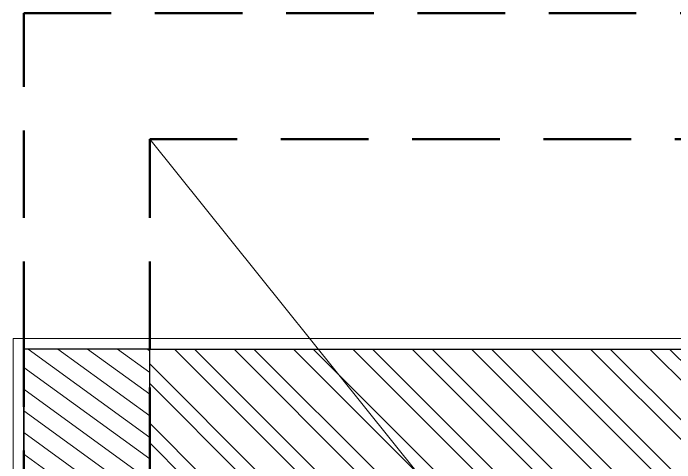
# Model space of a CAD drawing. Header units: inches. Extents: x -190799 to -189704, y -49100 to -46985.
# Drawn here: x -190498.36 to -190451.11, y -47380.49 to -47348.37 of the extents above; entities that cross this region are included whole.
import ezdxf

# ---------------------------------------------------------------- set-up
doc = ezdxf.new("R2010")
doc.units = ezdxf.units.IN
doc.header["$LTSCALE"] = 25
doc.header["$MEASUREMENT"] = 0
doc.linetypes.add('DASHED2', pattern=[0.375, 0.25, -0.125])
for name, color, linetype, lineweight in [('COLUMN', 1, 'Continuous', 30), ('COLUMNHATCH', 8, 'Continuous', 0), ('cross', 1, 'Continuous', 13), ('PLASTER LINE', 1, 'Continuous', 5), ('PP-BEAM', 104, 'DASHED2', 50), ('PP-WALL', 7, 'Continuous', 30), ('sechatch', 8, 'Continuous', 0)]:
    doc.layers.add(name, color=color, linetype=linetype, lineweight=lineweight)

msp = doc.modelspace()

# ---------------------------------------------------------------- hatches: boundary and pattern name
at = {"layer": 'COLUMNHATCH', "ltscale": 5}
h = msp.add_hatch(dxfattribs=at)
h.set_pattern_fill('ANSI31', color=256, scale=10, angle=99.05005462872136, style=0)
h.set_pattern_definition([(144.0500546287213, (141.962397418858, -2979.542852115272), (-0.7338478202626239, -1.011912731758918), [])])
h.paths.add_polyline_path([(-190488.610429467, -47396.36745093992), (-190488.610429467, -47372.36745093991), (-190497.610429467, -47372.36745093991), (-190497.610429467, -47396.36745093992)])
at = {"layer": 'sechatch', "ltscale": 30}
h = msp.add_hatch(dxfattribs=at)
h.set_pattern_fill('ANSI32,_O', color=256, scale=8, angle=270)
h.set_pattern_definition([(314.9999999999999, (-190288.2656052027, -47628.91927916378), (2.121320343559643, 2.121320343559641), []), (314.9999999999999, (-190288.2656052027, -47630.33349272377), (2.121320343559643, 2.121320343559641), [])])
h.paths.add_polyline_path([(-190284.610429467, -47625.86745093932), (-190293.610429467, -47625.86745093932), (-190293.6104294669, -47630.36745093932), (-190284.610429467, -47630.36745093932)])
h.paths.add_polyline_path([(-190284.610429467, -47630.36745093932), (-190293.6104294669, -47630.36745093932), (-190293.6104294669, -47634.86745093929), (-190284.610429467, -47634.86745093929)])
h.paths.add_polyline_path([(-190260.610429467, -47396.36745093932), (-190265.110429467, -47396.36745093932), (-190265.110429467, -47448.46450380797), (-190260.610429467, -47448.46450380797), (-190260.610429467, -47433.86745093935), (-190250.1104294668, -47433.86745093935), (-190250.1104294668, -47424.86745093936), (-190260.610429467, -47424.86745093936)])
h.paths.add_polyline_path([(-190260.610429467, -47448.46450380797), (-190265.110429467, -47448.46450380797), (-190265.110429467, -47465.36745093932), (-190269.610429467, -47465.36745093932), (-190269.610429467, -47469.86745093932), (-190265.110429467, -47469.86745093932), (-190265.110429467, -47625.86745093932), (-190260.610429467, -47625.86745093932)])
h.paths.add_polyline_path([(-190406.1104294669, -47372.36745093933), (-190488.610429467, -47372.36745093933), (-190488.610429467, -47396.36745093932), (-190476.610429467, -47396.3674509393), (-190476.610429467, -47418.86745093933), (-190497.6104294669, -47418.86745093933), (-190497.6104294669, -47423.36745093932), (-190488.6104294669, -47423.36745093932), (-190472.110429467, -47423.36745093932), (-190472.110429467, -47381.36745093932), (-190406.110429467, -47381.36745093932)])
h.paths.add_polyline_path([(-190401.610429467, -47465.36745093938), (-190401.610429467, -47469.86745093939), (-190269.610429467, -47469.86745093932), (-190269.610429467, -47465.36745093932), (-190361.1104294669, -47465.36745093932), (-190361.1104294669, -47462.36745093932), (-190365.6104294669, -47462.36745093932), (-190365.610429467, -47465.36745093932)])
h.paths.add_polyline_path([(-190365.6104294669, -47423.36745093933), (-190361.110429467, -47423.36745093932), (-190361.110429467, -47381.36745093935), (-190272.610429467, -47381.36745093935), (-190272.610429467, -47372.36745093933), (-190370.1104294669, -47372.36745093933), (-190370.1104294669, -47381.36745093935), (-190365.6104294669, -47381.36745093935)])

# ---------------------------------------------------------------- linework, layer by layer
at = {"layer": 'COLUMN'}
msp.add_lwpolyline([(-190488.610429467, -47396.36745093932), (-190488.610429467, -47372.36745093933), (-190497.610429467, -47372.36745093933), (-190497.610429467, -47396.36745093932)], close=True, dxfattribs=at)
at = {"layer": 'cross'}
msp.add_lwpolyline([(-190383.0236171363, -47489.07557166327), (-190488.6104294669, -47357.36745093919)], dxfattribs=at)
at = {"layer": 'PLASTER LINE', "ltscale": 30}
for p, q in [((-190498.3604294669, -47371.61745093936), (-190498.3604294669, -47397.11745093939)), ((-190405.3604294669, -47371.61745093932), (-190498.3604294669, -47371.61745093936))]:
    msp.add_line(p, q, dxfattribs=at)
at = {"layer": 'PP-BEAM'}
for p, q in [((-190497.610429467, -47372.36745093913), (-190497.610429467, -47348.36745093907)), ((-190497.610429467, -47348.36745093945), (-189986.1104294671, -47348.36745093879)), ((-190488.6104294669, -47372.36745093913), (-190488.6104294669, -47357.36745093919)), ((-190488.6104294669, -47357.36745093942), (-189986.1104294671, -47357.36745093879)), ((-190497.6104294668, -48473.36745093921), (-190497.610429467, -47372.36745093913)), ((-190488.6104294668, -48468.86745093921), (-190488.6104294668, -47372.36745093913))]:
    msp.add_line(p, q, dxfattribs=at)
at = {"layer": 'PP-WALL'}
for p, q in [((-190497.6104294669, -47396.36745093932), (-190497.610429467, -47372.36745093933)), ((-190488.6104294669, -47396.36745093932), (-190488.6104294669, -47372.36745093933))]:
    msp.add_line(p, q, dxfattribs=at)
at = {"layer": 'PP-WALL', "ltscale": 10}
msp.add_line((-190488.6104294669, -47372.36745093933), (-190406.1104294669, -47372.36745093933), dxfattribs=at)

doc.saveas('drawing.dxf')
